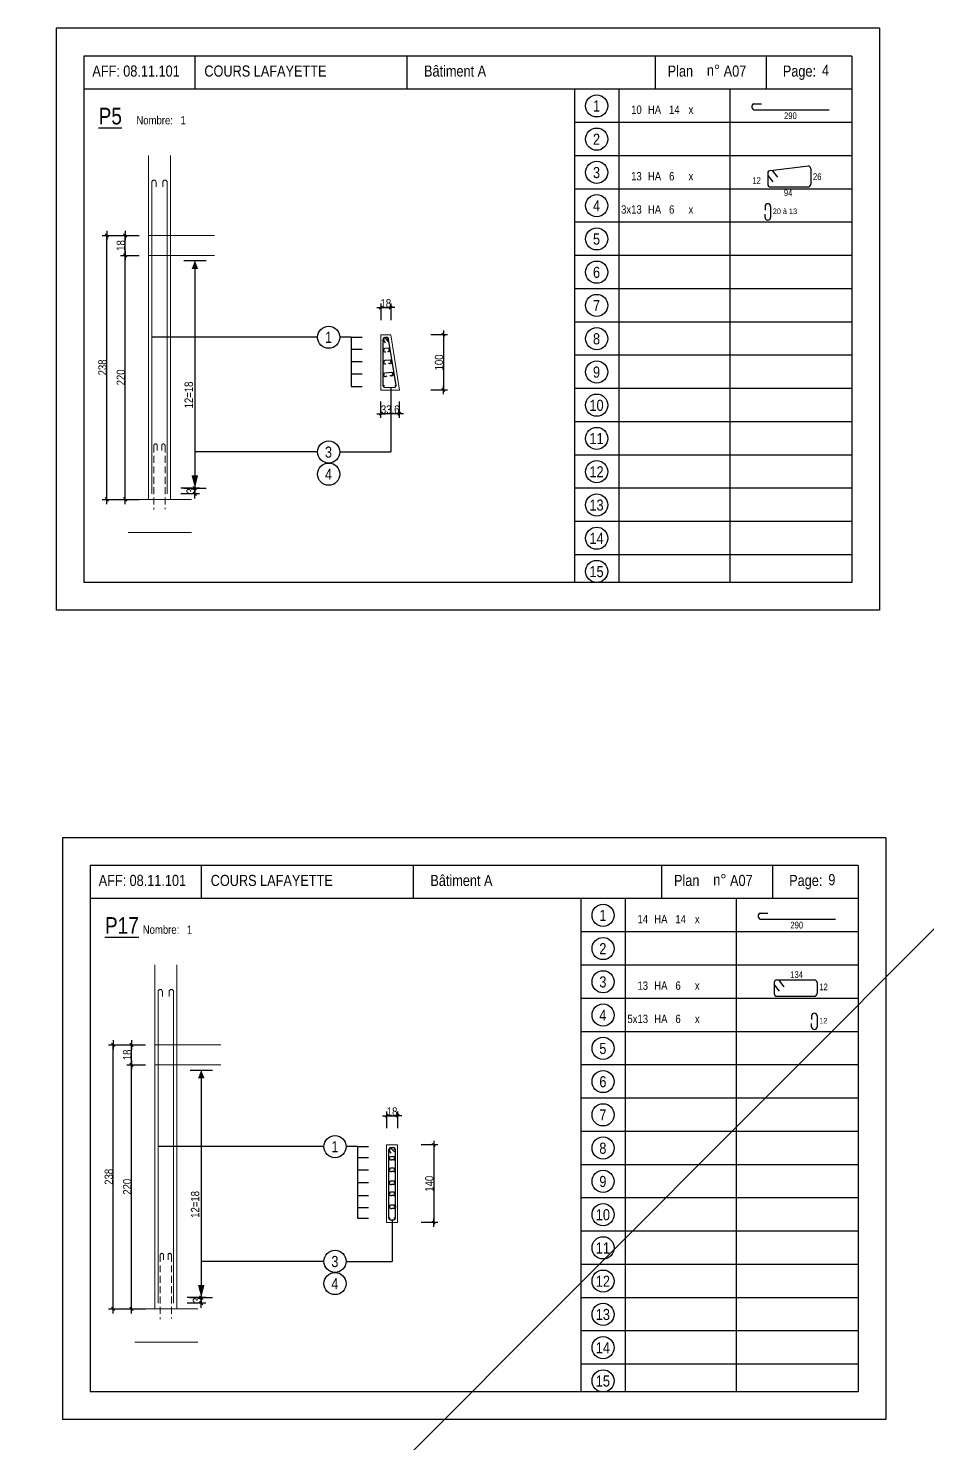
# Model space of a CAD drawing. Header units: metres. Extents: x -9927 to 45032, y -190416 to 12166.
# Drawn here: x 4555 to 6176, y -21269 to -18717 of the extents above; entities that cross this region are included whole.
import ezdxf
from ezdxf.enums import TextEntityAlignment as Align

# ---------------------------------------------------------------- set-up
doc = ezdxf.new("R2010")
doc.units = ezdxf.units.M
doc.header["$PDMODE"] = 65
doc.linetypes.add('CACHE2', pattern=[0.1875, 0.125, -0.0625])
for name, color, linetype in [('01_cote_gen', 4, 'Continuous'), ('01_fenetres', 171, 'Continuous'), ('01_linteaux', 3, 'Continuous'), ('01_sem', 42, 'Continuous'), ('01_texte', 230, 'Continuous'), ('AA_COTES', 2, 'Continuous')]:
    doc.layers.add(name, color=color, linetype=linetype)
doc.styles.add('STYLE2', font='ARIALN.TTF')
doc.dimstyles.new('JB25', dxfattribs={"dimscale": 0.1, "dimtxt": 150, "dimasz": 17, "dimexe": 0.1, "dimexo": 0.1, "dimgap": 0.09, "dimtad": 1, "dimdec": 1, "dimlfac": 0.5, "dimdsep": 46, "dimtxsty": 'STYLE2', "dimblk1": 'BOND_G', "dimblk2": 'BOND_D', "dimsah": 1, "dimcen": 1.5, "dimdle": 0.01, "dimse1": 1, "dimse2": 1, "dimclrd": 4, "dimclre": 2, "dimclrt": 5, "dimadec": 0, "dimazin": 0, "dimtfac": 2.333333, "dimtdec": 1, "dimtix": 1, "dimtmove": 2, "dimatfit": 3, "dimldrblk": 'BOND_G', "dimfxl": 1, "dimtolj": 1, "dimtzin": 0, "dimarcsym": 0})
doc.dimstyles.new('JB50', dxfattribs={"dimscale": 0.1, "dimtxt": 150, "dimasz": 15, "dimexe": 0.1, "dimexo": 0.1, "dimgap": 0.09, "dimtad": 1, "dimdec": 1, "dimdsep": 46, "dimtxsty": 'STYLE2', "dimblk1": 'BOND_G', "dimblk2": 'BOND_D', "dimsah": 1, "dimcen": 1.5, "dimdle": 0.01, "dimse1": 1, "dimse2": 1, "dimclrd": 4, "dimclre": 2, "dimclrt": 6, "dimazin": 2, "dimtfac": 2.333333, "dimtdec": 1, "dimtix": 1, "dimtmove": 2, "dimatfit": 3, "dimldrblk": 'BOND_G', "dimfxl": 1, "dimtolj": 1, "dimtzin": 0, "dimarcsym": 0})

# ---------------------------------------------------------------- blocks, each defined once
blk = doc.blocks.new('BOND_G')
at = {"layer": 'AA_COTES', "color": 0}
for p, q in [((5, 0), (-5, 0)), ((1.8, 1.8), (-1.8, -1.8)), ((0, -5), (0, 15))]:
    blk.add_line(p, q, dxfattribs=at)
blk = doc.blocks.new('BOND_D')
at = {"layer": 'AA_COTES', "color": 0}
for p, q in [((5, 0), (-5, 0)), ((-1.8, -1.8), (1.8, 1.8)), ((0, 5), (0, -15))]:
    blk.add_line(p, q, dxfattribs=at)
blk = doc.blocks.new('*D133')
at = {"layer": '01_cote_gen', "color": 4, "linetype": 'Continuous', "lineweight": -2, "transparency": 16777216}
blk.add_line((4696.9, -19564.8), (4696.9, -19092.2), dxfattribs=at)
at = {"layer": 'DEFPOINTS', "color": 0, "linetype": 'Continuous', "lineweight": 0, "transparency": 16777216}
for p in [(4696.9, -19090.5), (4812, -19090.5), (4772, -19566.5)]:
    blk.add_point(p, dxfattribs=at)
at = {"layer": '01_cote_gen', "color": 4, "linetype": 'Continuous', "lineweight": -2, "transparency": 16777216, "xscale": 1.7, "yscale": 1.7, "zscale": 1.7}
for name, p, rotation in [('BOND_D', (4696.9, -19090.5), 90), ('BOND_G', (4696.9, -19566.5), 270)]:
    blk.add_blockref(name, p, dxfattribs=dict(at, rotation=rotation))
at = {"layer": '01_cote_gen', "color": 5, "linetype": 'Continuous', "lineweight": 0, "transparency": 16777216, "insert": (4689.3, -19328.5), "char_height": 15, "attachment_point": 5, "rotation": 90, "style": 'STYLE2'}
blk.add_mtext('\\A1;238', dxfattribs=at)
blk = doc.blocks.new('*D134')
at = {"layer": '01_cote_gen', "color": 4, "linetype": 'Continuous', "lineweight": -2, "transparency": 16777216}
blk.add_line((4730.1, -19124.8), (4730.1, -19092.2), dxfattribs=at)
at = {"layer": 'DEFPOINTS', "color": 0, "linetype": 'Continuous', "lineweight": 0, "transparency": 16777216}
for p in [(4730.1, -19090.5), (4858.8, -19090.5), (4867.8, -19126.5)]:
    blk.add_point(p, dxfattribs=at)
at = {"layer": '01_cote_gen', "color": 4, "linetype": 'Continuous', "lineweight": -2, "transparency": 16777216, "xscale": 1.7, "yscale": 1.7, "zscale": 1.7}
for name, p, rotation in [('BOND_D', (4730.1, -19090.5), 90), ('BOND_G', (4730.1, -19126.5), 270)]:
    blk.add_blockref(name, p, dxfattribs=dict(at, rotation=rotation))
at = {"layer": '01_cote_gen', "color": 5, "linetype": 'Continuous', "lineweight": 0, "transparency": 16777216, "insert": (4722.4, -19108.5), "char_height": 15, "attachment_point": 5, "rotation": 90, "style": 'STYLE2'}
blk.add_mtext('\\A1;18', dxfattribs=at)
blk = doc.blocks.new('*D135')
at = {"layer": '01_cote_gen', "color": 4, "linetype": 'Continuous', "lineweight": -2, "transparency": 16777216}
blk.add_line((4730.1, -19564.8), (4730.1, -19128.2), dxfattribs=at)
at = {"layer": 'DEFPOINTS', "color": 0, "linetype": 'Continuous', "lineweight": 0, "transparency": 16777216}
for p in [(4730.1, -19126.5), (4738.6, -19126.5), (4748.2, -19566.5)]:
    blk.add_point(p, dxfattribs=at)
at = {"layer": '01_cote_gen', "color": 4, "linetype": 'Continuous', "lineweight": -2, "transparency": 16777216, "xscale": 1.7, "yscale": 1.7, "zscale": 1.7}
for name, p, rotation in [('BOND_D', (4730.1, -19126.5), 90), ('BOND_G', (4730.1, -19566.5), 270)]:
    blk.add_blockref(name, p, dxfattribs=dict(at, rotation=rotation))
at = {"layer": '01_cote_gen', "color": 5, "linetype": 'Continuous', "lineweight": 0, "transparency": 16777216, "insert": (4722.4, -19346.5), "char_height": 15, "attachment_point": 5, "rotation": 90, "style": 'STYLE2'}
blk.add_mtext('\\A1;220', dxfattribs=at)
blk = doc.blocks.new('*D136')
at = {"layer": '01_cote_gen', "color": 4, "linetype": 'Continuous', "lineweight": -2, "transparency": 16777216}
blk.add_line((4855.9, -19548.2), (4855.9, -19554.8), dxfattribs=at)
at = {"layer": 'DEFPOINTS', "color": 0, "linetype": 'Continuous', "lineweight": 0, "transparency": 16777216}
for p in [(4849.1, -19546.5), (4806, -19556.5), (4855.9, -19556.5)]:
    blk.add_point(p, dxfattribs=at)
at = {"layer": '01_cote_gen', "color": 4, "linetype": 'Continuous', "lineweight": -2, "transparency": 16777216, "xscale": 1.7, "yscale": 1.7, "zscale": 1.7}
for name, p, rotation in [('BOND_G', (4855.9, -19546.5), 90), ('BOND_D', (4855.9, -19556.5), 270)]:
    blk.add_blockref(name, p, dxfattribs=dict(at, rotation=rotation))
at = {"layer": '01_cote_gen', "color": 5, "linetype": 'Continuous', "lineweight": 0, "transparency": 16777216, "insert": (4848.3, -19551.5), "char_height": 15, "attachment_point": 5, "rotation": 90, "style": 'STYLE2'}
blk.add_mtext('\\A1;3', dxfattribs=at)
blk = doc.blocks.new('*D137')
at = {"layer": '01_cote_gen', "color": 4, "linetype": 'Continuous', "lineweight": -2, "transparency": 16777216}
blk.add_line((5304.1, -19271), (5304.1, -19368), dxfattribs=at)
at = {"layer": 'DEFPOINTS', "color": 0, "linetype": 'Continuous', "lineweight": 0, "transparency": 16777216}
for p in [(5209.3, -19269.5), (5209.3, -19369.5), (5304.1, -19369.5)]:
    blk.add_point(p, dxfattribs=at)
at = {"layer": '01_cote_gen', "color": 4, "linetype": 'Continuous', "lineweight": -2, "transparency": 16777216, "xscale": 1.5, "yscale": 1.5, "zscale": 1.5}
for name, p, rotation in [('BOND_G', (5304.1, -19269.5), 90), ('BOND_D', (5304.1, -19369.5), 270)]:
    blk.add_blockref(name, p, dxfattribs=dict(at, rotation=rotation))
at = {"layer": '01_cote_gen', "color": 6, "linetype": 'Continuous', "lineweight": 0, "transparency": 16777216, "insert": (5296.4, -19319.5), "char_height": 15, "attachment_point": 5, "rotation": 90, "style": 'STYLE2'}
blk.add_mtext('\\A1;100', dxfattribs=at)
blk = doc.blocks.new('*D138')
at = {"layer": '01_cote_gen', "color": 4, "linetype": 'Continuous', "lineweight": -2, "transparency": 16777216}
blk.add_line((5192.8, -19220.6), (5207.8, -19220.6), dxfattribs=at)
at = {"layer": 'DEFPOINTS', "color": 0, "linetype": 'Continuous', "lineweight": 0, "transparency": 16777216}
for p in [(5209.3, -19220.6), (5191.3, -19269.5), (5209.3, -19269.5)]:
    blk.add_point(p, dxfattribs=at)
at = {"layer": '01_cote_gen', "color": 4, "linetype": 'Continuous', "lineweight": -2, "transparency": 16777216, "xscale": 1.5, "yscale": 1.5, "zscale": 1.5, "rotation": 180}
blk.add_blockref('BOND_G', (5191.3, -19220.6), dxfattribs=at)
at = {"layer": '01_cote_gen', "color": 4, "linetype": 'Continuous', "lineweight": -2, "transparency": 16777216, "xscale": 1.5, "yscale": 1.5, "zscale": 1.5}
blk.add_blockref('BOND_D', (5209.3, -19220.6), dxfattribs=at)
at = {"layer": '01_cote_gen', "color": 6, "linetype": 'Continuous', "lineweight": 0, "transparency": 16777216, "insert": (5200.3, -19212.9), "char_height": 15, "attachment_point": 5, "style": 'STYLE2'}
blk.add_mtext('\\A1;18', dxfattribs=at)
blk = doc.blocks.new('*D139')
at = {"layer": '01_cote_gen', "color": 4, "linetype": 'Continuous', "lineweight": -2, "transparency": 16777216}
blk.add_line((5223.4, -19412.2), (5192.8, -19412.2), dxfattribs=at)
at = {"layer": 'DEFPOINTS', "color": 0, "linetype": 'Continuous', "lineweight": 0, "transparency": 16777216}
for p in [(5191.3, -19369.5), (5224.9, -19369.5), (5191.3, -19412.2)]:
    blk.add_point(p, dxfattribs=at)
at = {"layer": '01_cote_gen', "color": 4, "linetype": 'Continuous', "lineweight": -2, "transparency": 16777216, "xscale": 1.5, "yscale": 1.5, "zscale": 1.5, "rotation": 180}
blk.add_blockref('BOND_D', (5191.3, -19412.2), dxfattribs=at)
at = {"layer": '01_cote_gen', "color": 4, "linetype": 'Continuous', "lineweight": -2, "transparency": 16777216, "xscale": 1.5, "yscale": 1.5, "zscale": 1.5}
blk.add_blockref('BOND_G', (5224.9, -19412.2), dxfattribs=at)
at = {"layer": '01_cote_gen', "color": 6, "linetype": 'Continuous', "lineweight": 0, "transparency": 16777216, "insert": (5208.1, -19404.5), "char_height": 15, "attachment_point": 5, "style": 'STYLE2'}
blk.add_mtext('\\A1;33.6', dxfattribs=at)
blk = doc.blocks.new('*D164')
at = {"layer": '01_cote_gen', "color": 4, "linetype": 'Continuous', "lineweight": -2, "transparency": 16777216}
blk.add_line((4708.4, -21025.1), (4708.4, -20552.5), dxfattribs=at)
at = {"layer": 'DEFPOINTS', "color": 0, "linetype": 'Continuous', "lineweight": 0, "transparency": 16777216}
for p in [(4708.4, -20550.8), (4823.5, -20550.8), (4783.5, -21026.8)]:
    blk.add_point(p, dxfattribs=at)
at = {"layer": '01_cote_gen', "color": 4, "linetype": 'Continuous', "lineweight": -2, "transparency": 16777216, "xscale": 1.7, "yscale": 1.7, "zscale": 1.7}
for name, p, rotation in [('BOND_D', (4708.4, -20550.8), 90), ('BOND_G', (4708.4, -21026.8), 270)]:
    blk.add_blockref(name, p, dxfattribs=dict(at, rotation=rotation))
at = {"layer": '01_cote_gen', "color": 5, "linetype": 'Continuous', "lineweight": 0, "transparency": 16777216, "insert": (4700.7, -20788.8), "char_height": 15, "attachment_point": 5, "rotation": 90, "style": 'STYLE2'}
blk.add_mtext('\\A1;238', dxfattribs=at)
blk = doc.blocks.new('*D165')
at = {"layer": '01_cote_gen', "color": 4, "linetype": 'Continuous', "lineweight": -2, "transparency": 16777216}
blk.add_line((4741.5, -20585.1), (4741.5, -20552.5), dxfattribs=at)
at = {"layer": 'DEFPOINTS', "color": 0, "linetype": 'Continuous', "lineweight": 0, "transparency": 16777216}
for p in [(4741.5, -20550.8), (4870.2, -20550.8), (4879.3, -20586.8)]:
    blk.add_point(p, dxfattribs=at)
at = {"layer": '01_cote_gen', "color": 4, "linetype": 'Continuous', "lineweight": -2, "transparency": 16777216, "xscale": 1.7, "yscale": 1.7, "zscale": 1.7}
for name, p, rotation in [('BOND_D', (4741.5, -20550.8), 90), ('BOND_G', (4741.5, -20586.8), 270)]:
    blk.add_blockref(name, p, dxfattribs=dict(at, rotation=rotation))
at = {"layer": '01_cote_gen', "color": 5, "linetype": 'Continuous', "lineweight": 0, "transparency": 16777216, "insert": (4733.9, -20568.8), "char_height": 15, "attachment_point": 5, "rotation": 90, "style": 'STYLE2'}
blk.add_mtext('\\A1;18', dxfattribs=at)
blk = doc.blocks.new('*D166')
at = {"layer": '01_cote_gen', "color": 4, "linetype": 'Continuous', "lineweight": -2, "transparency": 16777216}
blk.add_line((4741.5, -21025.1), (4741.5, -20588.5), dxfattribs=at)
at = {"layer": 'DEFPOINTS', "color": 0, "linetype": 'Continuous', "lineweight": 0, "transparency": 16777216}
for p in [(4741.5, -20586.8), (4750, -20586.8), (4759.7, -21026.8)]:
    blk.add_point(p, dxfattribs=at)
at = {"layer": '01_cote_gen', "color": 4, "linetype": 'Continuous', "lineweight": -2, "transparency": 16777216, "xscale": 1.7, "yscale": 1.7, "zscale": 1.7}
for name, p, rotation in [('BOND_D', (4741.5, -20586.8), 90), ('BOND_G', (4741.5, -21026.8), 270)]:
    blk.add_blockref(name, p, dxfattribs=dict(at, rotation=rotation))
at = {"layer": '01_cote_gen', "color": 5, "linetype": 'Continuous', "lineweight": 0, "transparency": 16777216, "insert": (4733.9, -20806.8), "char_height": 15, "attachment_point": 5, "rotation": 90, "style": 'STYLE2'}
blk.add_mtext('\\A1;220', dxfattribs=at)
blk = doc.blocks.new('*D167')
at = {"layer": '01_cote_gen', "color": 4, "linetype": 'Continuous', "lineweight": -2, "transparency": 16777216}
blk.add_line((4867.4, -21008.5), (4867.4, -21015.1), dxfattribs=at)
at = {"layer": 'DEFPOINTS', "color": 0, "linetype": 'Continuous', "lineweight": 0, "transparency": 16777216}
for p in [(4817.5, -21016.8), (4860.6, -21006.8), (4867.4, -21016.8)]:
    blk.add_point(p, dxfattribs=at)
at = {"layer": '01_cote_gen', "color": 4, "linetype": 'Continuous', "lineweight": -2, "transparency": 16777216, "xscale": 1.7, "yscale": 1.7, "zscale": 1.7}
for name, p, rotation in [('BOND_G', (4867.4, -21006.8), 90), ('BOND_D', (4867.4, -21016.8), 270)]:
    blk.add_blockref(name, p, dxfattribs=dict(at, rotation=rotation))
at = {"layer": '01_cote_gen', "color": 5, "linetype": 'Continuous', "lineweight": 0, "transparency": 16777216, "insert": (4859.7, -21011.8), "char_height": 15, "attachment_point": 5, "rotation": 90, "style": 'STYLE2'}
blk.add_mtext('\\A1;3', dxfattribs=at)
blk = doc.blocks.new('*D168')
at = {"layer": '01_cote_gen', "color": 4, "linetype": 'Continuous', "lineweight": -2, "transparency": 16777216}
blk.add_line((5286.6, -20732.8), (5286.6, -20869.8), dxfattribs=at)
at = {"layer": 'DEFPOINTS', "color": 0, "linetype": 'Continuous', "lineweight": 0, "transparency": 16777216}
for p in [(5221.6, -20731.3), (5221.6, -20871.3), (5286.6, -20871.3)]:
    blk.add_point(p, dxfattribs=at)
at = {"layer": '01_cote_gen', "color": 4, "linetype": 'Continuous', "lineweight": -2, "transparency": 16777216, "xscale": 1.5, "yscale": 1.5, "zscale": 1.5}
for name, p, rotation in [('BOND_G', (5286.6, -20731.3), 90), ('BOND_D', (5286.6, -20871.3), 270)]:
    blk.add_blockref(name, p, dxfattribs=dict(at, rotation=rotation))
at = {"layer": '01_cote_gen', "color": 6, "linetype": 'Continuous', "lineweight": 0, "transparency": 16777216, "insert": (5278.9, -20801.3), "char_height": 15, "attachment_point": 5, "rotation": 90, "style": 'STYLE2'}
blk.add_mtext('\\A1;140', dxfattribs=at)
blk = doc.blocks.new('*D169')
at = {"layer": '01_cote_gen', "color": 4, "linetype": 'Continuous', "lineweight": -2, "transparency": 16777216}
blk.add_line((5203.1, -20678.6), (5220.1, -20678.6), dxfattribs=at)
at = {"layer": 'DEFPOINTS', "color": 0, "linetype": 'Continuous', "lineweight": 0, "transparency": 16777216}
for p in [(5221.6, -20678.6), (5201.6, -20731.3), (5221.6, -20731.3)]:
    blk.add_point(p, dxfattribs=at)
at = {"layer": '01_cote_gen', "color": 4, "linetype": 'Continuous', "lineweight": -2, "transparency": 16777216, "xscale": 1.5, "yscale": 1.5, "zscale": 1.5, "rotation": 180}
blk.add_blockref('BOND_G', (5201.6, -20678.6), dxfattribs=at)
at = {"layer": '01_cote_gen', "color": 4, "linetype": 'Continuous', "lineweight": -2, "transparency": 16777216, "xscale": 1.5, "yscale": 1.5, "zscale": 1.5}
blk.add_blockref('BOND_D', (5221.6, -20678.6), dxfattribs=at)
at = {"layer": '01_cote_gen', "color": 6, "linetype": 'Continuous', "lineweight": 0, "transparency": 16777216, "insert": (5211.6, -20671), "char_height": 15, "attachment_point": 5, "style": 'STYLE2'}
blk.add_mtext('\\A1;18', dxfattribs=at)

msp = doc.modelspace()

# ---------------------------------------------------------------- linework, layer by layer
at = {"layer": '01_cote_gen', "linetype": 'Continuous', "lineweight": 0}
msp.add_line((-486.94, -27032.05), (7700.34, -18826.64), dxfattribs=at)
at = {"layer": '01_cote_gen', "color": 2, "linetype": 'CACHE2', "lineweight": 0, "ltscale": 100}
for p, q in [((4782.04, -19469.52), (4782.04, -19585.09)), ((4788.04, -19469.52), (4788.04, -19478.5)), ((4796.04, -19469.52), (4796.04, -19478.5)), ((4802.04, -19469.52), (4802.04, -19584.24)), ((4793.49, -20929.84), (4793.49, -21045.41)), ((4799.49, -20929.84), (4799.49, -20938.82)), ((4807.49, -20929.84), (4807.49, -20938.82)), ((4813.49, -20929.84), (4813.49, -21044.56))]:
    msp.add_line(p, q, dxfattribs=at)
for centre in [(4785.04, -19469.52), (4799.04, -19469.52), (4796.49, -20929.84), (4810.49, -20929.84)]:
    msp.add_arc(centre, 3, 0, 180, dxfattribs=at)
at = {"layer": '01_fenetres', "ltscale": 30}
for p, q in [((6040.7, -18766.64), (4655.7, -18766.64)), ((4655.7, -18766.64), (4655.7, -19716.64)), ((4655.7, -18766.64), (4655.7, -19716.64)), ((4655.7, -18766.64), (4655.7, -19716.64)), ((4855.7, -18766.64), (4855.7, -18826.64)), ((5238.2, -18766.64), (5238.2, -18826.64)), ((5686.56, -18826.64), (5686.56, -18766.64)), ((5886.56, -18826.64), (5886.56, -18766.64)), ((6040.7, -18766.64), (6040.7, -19716.64)), ((6040.7, -18826.64), (4655.7, -18826.64)), ((6040.7, -19716.64), (4655.7, -19716.64)), ((6052.15, -20226.96), (4667.15, -20226.96)), ((4667.15, -20226.96), (4667.15, -21176.96)), ((4667.15, -20226.96), (4667.15, -21176.96)), ((4667.15, -20226.96), (4667.15, -21176.96)), ((4867.15, -20226.96), (4867.15, -20286.96)), ((5249.65, -20226.96), (5249.65, -20286.96)), ((5698.01, -20286.96), (5698.01, -20226.96)), ((5898.01, -20286.96), (5898.01, -20226.96)), ((6052.15, -20226.96), (6052.15, -21176.96)), ((6052.15, -20286.96), (4667.15, -20286.96)), ((6052.15, -21176.96), (4667.15, -21176.96))]:
    msp.add_line(p, q, dxfattribs=at)
at = {"layer": '01_linteaux', "linetype": 'Continuous'}
for p, q in [((5864.24, -18852.89), (5877.98, -18852.89)), ((5865.47, -18863.88), (5999.78, -18863.88)), ((5889.15, -18978.17), (5889.15, -18997.78)), ((5889.15, -18982.31), (5898.33, -18993.64)), ((5894.15, -18973.17), (5961.73, -18964.95)), ((5896.84, -18973.17), (5906.81, -18985.48)), ((5966.73, -18969.95), (5966.73, -18997.78)), ((5894.15, -19002.78), (5961.73, -19002.78)), ((5884.27, -19038.17), (5884.27, -19044.54)), ((5884.27, -19057.78), (5884.27, -19051.93)), ((5894.27, -19038.17), (5894.27, -19057.78)), ((5875.69, -20313.21), (5889.43, -20313.21)), ((5876.92, -20324.2), (6011.23, -20324.2)), ((5900.59, -20438.49), (5900.59, -20458.1)), ((5905.59, -20433.49), (5973.18, -20433.49)), ((5908.29, -20433.49), (5918.26, -20445.8)), ((5978.18, -20438.49), (5978.18, -20458.1)), ((5900.59, -20442.63), (5909.78, -20453.96)), ((5905.59, -20463.1), (5973.18, -20463.1)), ((5968.18, -20498.49), (5968.18, -20504.86)), ((5968.18, -20518.1), (5968.18, -20512.25)), ((5978.18, -20498.49), (5978.18, -20518.1))]:
    msp.add_line(p, q, dxfattribs=at)
for centre, start, end in [((5865.34, -18857.77), 102.77382, 192.77382), ((5865.47, -18858.88), 180, 270), ((5894.15, -18978.17), 90, 180), ((5961.73, -18969.95), 0, 90), ((5894.15, -18997.78), 180, 270), ((5961.73, -18997.78), 270, 0), ((5889.27, -19038.17), 90, 180), ((5889.27, -19038.17), 0, 90), ((5889.27, -19057.78), 180, 270), ((5889.27, -19057.78), 270, 0), ((5876.79, -20318.09), 102.77382, 192.77382), ((5876.92, -20319.2), 180, 270), ((5905.59, -20438.49), 90, 180), ((5973.18, -20438.49), 0, 90), ((5905.59, -20458.1), 180, 270), ((5973.18, -20458.1), 270, 0), ((5973.18, -20498.49), 90, 180), ((5973.18, -20498.49), 0, 90), ((5973.18, -20518.1), 180, 270), ((5973.18, -20518.1), 270, 0)]:
    msp.add_arc(centre, 5, start, end, dxfattribs=at)
at = {"layer": '01_sem', "color": 2, "lineweight": 0, "ltscale": 7}
for p, q in [((4772.04, -18945.88), (4772.04, -19566.52)), ((4812.04, -18945.88), (4812.04, -19566.52)), ((4778.04, -18994.52), (4778.04, -19556.52)), ((4786.04, -18994.52), (4786.04, -19002.93)), ((4798.04, -18994.52), (4798.04, -19002.93)), ((4806.04, -18994.52), (4806.04, -19556.52)), ((4891.22, -19090.52), (4772.04, -19090.52)), ((4891.22, -19126.52), (4772.04, -19126.52)), ((5191.26, -19369.47), (5191.26, -19269.47)), ((5209.26, -19269.47), (5191.26, -19269.47)), ((5191.26, -19369.47), (5191.26, -19269.47)), ((5209.26, -19269.47), (5191.26, -19269.47)), ((5224.86, -19369.47), (5209.26, -19269.47)), ((5191.26, -19369.47), (5224.86, -19369.47)), ((5191.26, -19369.47), (5224.86, -19369.47)), ((4849.59, -19566.52), (4735.86, -19566.52)), ((4849.59, -19626.52), (4735.86, -19626.52)), ((4783.49, -20406.2), (4783.49, -21026.84)), ((4823.49, -20406.2), (4823.49, -21026.84)), ((4789.49, -20454.84), (4789.49, -21016.84)), ((4797.49, -20454.84), (4797.49, -20463.25)), ((4809.49, -20454.84), (4809.49, -20463.25)), ((4817.49, -20454.84), (4817.49, -21016.84)), ((4902.67, -20550.84), (4783.49, -20550.84)), ((4902.67, -20586.84), (4783.49, -20586.84)), ((5201.55, -20871.32), (5201.55, -20731.32)), ((5221.55, -20731.32), (5201.55, -20731.32)), ((5201.55, -20871.32), (5201.55, -20731.32)), ((5221.55, -20731.32), (5201.55, -20731.32)), ((5221.55, -20871.32), (5221.55, -20731.32)), ((5201.55, -20871.32), (5221.55, -20871.32)), ((5201.55, -20871.32), (5221.55, -20871.32)), ((4861.04, -21026.84), (4747.31, -21026.84)), ((4861.04, -21086.84), (4747.31, -21086.84))]:
    msp.add_line(p, q, dxfattribs=at)
for centre in [(4782.04, -18994.52), (4802.04, -18994.52), (4793.49, -20454.84), (4813.49, -20454.84)]:
    msp.add_arc(centre, 4, 0, 180, dxfattribs=at)
at = {"layer": '01_texte', "ltscale": 30}
for p, q in [((4605.7, -18716.64), (4605.7, -19766.64)), ((6090.7, -18716.64), (4605.7, -18716.64)), ((6090.7, -18716.64), (6090.7, -19766.64)), ((5540.7, -18826.64), (5540.7, -19716.64)), ((5620.7, -18826.64), (5620.7, -19716.64)), ((5820.7, -18826.64), (5820.7, -19716.64)), ((6040.7, -18886.64), (5540.7, -18886.64)), ((6040.7, -18946.64), (5540.7, -18946.64)), ((6040.7, -19006.64), (5540.7, -19006.64)), ((6040.7, -19066.64), (5540.7, -19066.64)), ((4835.77, -19135.81), (4876.09, -19135.81)), ((4855.93, -19135.81), (4855.93, -19553.4)), ((6040.7, -19126.64), (5540.7, -19126.64)), ((6040.7, -19186.64), (5540.7, -19186.64)), ((6040.7, -19246.64), (5540.7, -19246.64)), ((5195.26, -19361.47), (5195.26, -19277.47)), ((5195.26, -19278.75), (5199.26, -19284.11)), ((5202.26, -19274.47), (5198.26, -19274.47)), ((5198.26, -19274.47), (5203.86, -19281.88)), ((5219.14, -19361.33), (5205.26, -19277.47)), ((5204.88, -19294.02), (5198.26, -19294.38)), ((5198.26, -19300.38), (5200.35, -19300.38)), ((5207.76, -19315.46), (5198.26, -19316.2)), ((5204.88, -19300.02), (5203.36, -19300.1)), ((6040.7, -19306.64), (5540.7, -19306.64)), ((5198.26, -19322.2), (5200.35, -19322.2)), ((5210.74, -19337.64), (5198.26, -19338.78)), ((5200.31, -19322.04), (5200.16, -19322.2)), ((5207.76, -19321.46), (5205.31, -19321.65)), ((5198.26, -19344.78), (5200.35, -19344.78)), ((5198.26, -19364.47), (5216.14, -19364.33)), ((5202.34, -19344.4), (5200.16, -19344.78)), ((5210.74, -19343.64), (5207.33, -19343.95)), ((6040.7, -19366.64), (5540.7, -19366.64)), ((6040.7, -19426.64), (5540.7, -19426.64)), ((6040.7, -19486.64), (5540.7, -19486.64)), ((4835.77, -19546.52), (4876.09, -19546.52)), ((6040.7, -19546.64), (5540.7, -19546.64)), ((6040.7, -19606.64), (5540.7, -19606.64)), ((6040.7, -19666.64), (5540.7, -19666.64)), ((6090.7, -19766.64), (4605.7, -19766.64)), ((4617.15, -20176.96), (4617.15, -21226.96)), ((6102.15, -20176.96), (4617.15, -20176.96)), ((6102.15, -20176.96), (6102.15, -21226.96)), ((5552.15, -20286.96), (5552.15, -21176.96)), ((5632.15, -20286.96), (5632.15, -21176.96)), ((5832.15, -20286.96), (5832.15, -21176.96)), ((6052.15, -20346.96), (5552.15, -20346.96)), ((6052.15, -20406.96), (5552.15, -20406.96)), ((6052.15, -20466.96), (5552.15, -20466.96)), ((6052.15, -20526.96), (5552.15, -20526.96)), ((6052.15, -20586.96), (5552.15, -20586.96)), ((4847.22, -20596.13), (4887.54, -20596.13)), ((4867.38, -20596.13), (4867.38, -21013.72)), ((6052.15, -20646.96), (5552.15, -20646.96)), ((6052.15, -20706.96), (5552.15, -20706.96)), ((5205.55, -20863.32), (5205.55, -20739.32)), ((5205.55, -20740.6), (5209.55, -20745.96)), ((5214.55, -20736.32), (5208.55, -20736.32)), ((5208.55, -20736.32), (5216.15, -20743.73)), ((5217.55, -20863.32), (5217.55, -20739.32)), ((5214.55, -20752.47), (5208.55, -20752.47)), ((5208.55, -20758.47), (5210.65, -20758.47)), ((5214.55, -20758.47), (5210.46, -20758.47)), ((6052.15, -20766.96), (5552.15, -20766.96)), ((5214.55, -20773.32), (5208.55, -20773.32)), ((5208.55, -20779.32), (5210.65, -20779.32)), ((5214.55, -20796.5), (5208.55, -20796.5)), ((5214.55, -20779.32), (5210.46, -20779.32)), ((5208.55, -20802.5), (5210.65, -20802.5)), ((5214.55, -20816.63), (5208.55, -20816.63)), ((5208.55, -20822.63), (5210.65, -20822.63)), ((5214.55, -20802.5), (5210.46, -20802.5)), ((5214.55, -20822.63), (5210.46, -20822.63)), ((5215.3, -20839.85), (5209.3, -20839.85)), ((5209.3, -20845.85), (5211.4, -20845.85)), ((5215.3, -20845.85), (5211.21, -20845.85)), ((6052.15, -20826.96), (5552.15, -20826.96)), ((5208.55, -20866.32), (5214.55, -20866.32)), ((6052.15, -20886.96), (5552.15, -20886.96)), ((6052.15, -20946.96), (5552.15, -20946.96)), ((4847.22, -21006.84), (4887.54, -21006.84)), ((6052.15, -21006.96), (5552.15, -21006.96)), ((6052.15, -21066.96), (5552.15, -21066.96)), ((6052.15, -21126.96), (5552.15, -21126.96)), ((6102.15, -21226.96), (4617.15, -21226.96))]:
    msp.add_line(p, q, dxfattribs=at)
at = {"layer": '01_texte'}
for p, q in [((5077.32, -19274.03), (4778.04, -19274.03)), ((5137.79, -19274.03), (5117.32, -19274.03)), ((5137.79, -19274.03), (5137.79, -19362.73)), ((5137.79, -19274.03), (5157.8, -19274.03)), ((5137.79, -19295.72), (5157.8, -19295.72)), ((5137.79, -19317.54), (5157.8, -19317.54)), ((5137.79, -19339.87), (5157.8, -19339.87)), ((5137.79, -19362.73), (5157.8, -19362.73)), ((5209.13, -19364.39), (5209.13, -19481.05)), ((5077.32, -19481.05), (4855.93, -19481.05)), ((5117.32, -19481.05), (5209.13, -19481.05)), ((5088.77, -20734.35), (4789.49, -20734.35)), ((5149.24, -20734.35), (5128.77, -20734.35)), ((5149.24, -20734.35), (5149.24, -20863.37)), ((5149.24, -20734.35), (5169.25, -20734.35)), ((5149.24, -20754.06), (5169.25, -20754.06)), ((5149.24, -20776.06), (5169.25, -20776.06)), ((5149.24, -20798.99), (5169.25, -20798.99)), ((5149.24, -20822.64), (5169.25, -20822.64)), ((5149.24, -20843.87), (5169.25, -20843.87)), ((5149.24, -20863.37), (5169.25, -20863.37)), ((5211.67, -20866.32), (5211.67, -20941.37)), ((5088.77, -20941.37), (4867.38, -20941.37)), ((5128.77, -20941.37), (5211.67, -20941.37))]:
    msp.add_line(p, q, dxfattribs=at)
at = {"layer": '01_texte', "ltscale": 30, "const_width": 1.5, "flags": 128}
for points in [[(5197.73, -19277.32, -1), (5196.23, -19277.32, -1)], [(5202.79, -19277.32, 1), (5204.29, -19277.32, 1)], [(5197.73, -19296.97, 1), (5196.23, -19296.97, 1)], [(5197.73, -19318.8, 1), (5196.23, -19318.8, 1)], [(5205.42, -19296.62, -1), (5206.92, -19296.62, -1)], [(5208.29, -19318.06, -1), (5209.79, -19318.06, -1)], [(5197.73, -19341.37, 1), (5196.23, -19341.37, 1)], [(5211.27, -19340.23, -1), (5212.77, -19340.23, -1)], [(5197.73, -19361.62, 1), (5196.23, -19361.62, 1)], [(5216.67, -19361.48, -1), (5218.17, -19361.48, -1)], [(5208.02, -20739.17, -1), (5206.52, -20739.17, -1)], [(5215.09, -20739.17, 1), (5216.59, -20739.17, 1)], [(5208.02, -20755.82, 1), (5206.52, -20755.82, 1)], [(5215.09, -20755.82, -1), (5216.59, -20755.82, -1)], [(5208.02, -20775.92, 1), (5206.52, -20775.92, 1)], [(5208.02, -20799.1, 1), (5206.52, -20799.1, 1)], [(5215.09, -20775.92, -1), (5216.59, -20775.92, -1)], [(5215.09, -20799.1, -1), (5216.59, -20799.1, -1)], [(5208.02, -20819.23, 1), (5206.52, -20819.23, 1)], [(5215.09, -20819.23, -1), (5216.59, -20819.23, -1)], [(5208.02, -20842.45, 1), (5206.52, -20842.45, 1)], [(5215.09, -20842.45, -1), (5216.59, -20842.45, -1)], [(5208.02, -20863.47, 1), (5206.52, -20863.47, 1)], [(5215.09, -20863.47, -1), (5216.59, -20863.47, -1)]]:
    msp.add_lwpolyline(points, format="xyb", close=True, dxfattribs=at)
at = {"layer": '01_texte'}
for centre in [(5580.7, -18856.64), (5580.7, -18916.64), (5580.7, -18976.64), (5580.7, -19036.64), (5580.7, -19096.64), (5580.7, -19156.64), (5580.7, -19216.64), (5097.32, -19274.03), (5580.7, -19276.64), (5580.7, -19336.64), (5580.7, -19396.64), (5580.7, -19456.64), (5097.32, -19481.05), (5097.32, -19521.05), (5580.7, -19516.64), (5580.7, -19576.64), (5580.7, -19636.64), (5580.7, -19696.64), (5592.15, -20316.96), (5592.15, -20376.96), (5592.15, -20436.96), (5592.15, -20496.96), (5592.15, -20556.96), (5592.15, -20616.96), (5592.15, -20676.96), (5108.77, -20734.35), (5592.15, -20736.96), (5592.15, -20796.96), (5592.15, -20856.96), (5592.15, -20916.96), (5108.77, -20941.37), (5108.77, -20981.37), (5592.15, -20976.96), (5592.15, -21036.96), (5592.15, -21096.96), (5592.15, -21156.96)]:
    msp.add_circle(centre, 20, dxfattribs=at)
at = {"layer": '01_texte', "ltscale": 30}
for centre, start, end in [((5198.26, -19277.47), 90.00091, 180), ((5202.26, -19277.47), 0, 90.00091), ((5198.26, -19297.38), 90.00091, 180), ((5198.26, -19297.38), 180, 269.99909), ((5198.26, -19319.2), 90.00091, 180), ((5204.88, -19297.02), 0, 90.00091), ((5204.88, -19297.02), 269.99909, 360), ((5207.76, -19318.46), 0, 90.00091), ((5198.26, -19319.2), 180, 269.99909), ((5198.26, -19341.78), 90.00091, 180), ((5198.26, -19341.78), 180, 269.99909), ((5207.76, -19318.46), 269.99909, 360), ((5210.74, -19340.64), 0, 90.00091), ((5210.74, -19340.64), 269.99909, 360), ((5198.26, -19361.47), 180, 270), ((5216.14, -19361.33), 270, 0), ((5208.55, -20739.32), 90.00091, 180), ((5214.55, -20739.32), 0, 90.00091), ((5208.55, -20755.47), 90.00091, 180), ((5208.55, -20755.47), 180, 269.99909), ((5214.55, -20755.47), 0, 90.00091), ((5214.55, -20755.47), 269.99909, 360), ((5208.55, -20776.32), 90.00091, 180), ((5208.55, -20776.32), 180, 269.99909), ((5208.55, -20799.5), 90.00091, 180), ((5214.55, -20776.32), 0, 90.00091), ((5214.55, -20776.32), 269.99909, 360), ((5214.55, -20799.5), 0, 90.00091), ((5208.55, -20799.5), 180, 269.99909), ((5208.55, -20819.63), 90.00091, 180), ((5208.55, -20819.63), 180, 269.99909), ((5214.55, -20799.5), 269.99909, 360), ((5214.55, -20819.63), 0, 90.00091), ((5214.55, -20819.63), 269.99909, 360), ((5209.3, -20842.85), 90.00091, 180), ((5209.3, -20842.85), 180, 269.99909), ((5215.3, -20842.85), 0, 90.00091), ((5215.3, -20842.85), 269.99909, 360), ((5208.55, -20863.32), 180, 270), ((5214.55, -20863.32), 270, 0)]:
    msp.add_arc(centre, 3, start, end, dxfattribs=at)
for points in [[(4855.93, -19135.81), (4850.03, -19150.88), (4855.93, -19150.88)], [(4855.93, -19135.81), (4861.83, -19150.88), (4855.93, -19150.88)], [(4855.93, -19546.52), (4850.03, -19523.45), (4855.93, -19523.45)], [(4855.93, -19546.52), (4861.83, -19523.45), (4855.93, -19523.45)], [(4867.38, -20596.13), (4861.48, -20611.2), (4867.38, -20611.2)], [(4867.38, -20596.13), (4873.28, -20611.2), (4867.38, -20611.2)], [(4867.38, -21006.84), (4861.48, -20983.77), (4867.38, -20983.77)], [(4867.38, -21006.84), (4873.28, -20983.77), (4867.38, -20983.77)]]:
    msp.add_solid(points, dxfattribs=at)

# ---------------------------------------------------------------- texts
at = {"layer": '01_texte', "style": 'STYLE2'}
for s, height, p in [('AFF:', 20, (4670.99, -18803.79)), ('08.11.101', 20, (4726.66, -18803.79)), ('COURS LAFAYETTE', 20, (4873.04, -18803.79)), ('Bâtiment A', 20, (5269.14, -18803.79)), ('Plan', 20, (5708.61, -18803.79)), ('n%%D', 20, (5779.29, -18802.35)), ('A07', 20, (5809.64, -18803.79)), ('Page:', 20, (5916.28, -18803.79)), ('4', 20, (5986.96, -18802.35)), ('HA', 15, (5672.99, -18871.04)), ('14', 15, (5711.15, -18871.04)), ('%%UP5', 30, (4682.27, -18890.03)), ('Nombre:', 15, (4750.45, -18890.03)), ('1', 15, (4830.08, -18890.03)), ('290', 12, (5918.53, -18880.38)), ('HA', 15, (5672.99, -18991.04)), ('6', 15, (5711.15, -18991.04)), ('12', 12, (5861.29, -18997.5)), ('26', 12, (5970.71, -18990.22)), ('94', 12, (5918.2, -19019.42)), ('HA', 15, (5672.99, -19051.04)), ('6', 15, (5711.15, -19051.04)), ('20 à 13', 10, (5898.26, -19051.83)), ('AFF:', 20, (4682.44, -20264.11)), ('08.11.101', 20, (4738.11, -20264.11)), ('COURS LAFAYETTE', 20, (4884.49, -20264.11)), ('Bâtiment A', 20, (5280.59, -20264.11)), ('Plan', 20, (5720.06, -20264.11)), ('n%%D', 20, (5790.74, -20262.67)), ('A07', 20, (5821.09, -20264.11)), ('Page:', 20, (5927.73, -20264.11)), ('9', 20, (5998.41, -20262.67)), ('%%UP17', 30, (4693.72, -20350.35)), ('Nombre:', 15, (4761.9, -20350.35)), ('1', 15, (4841.53, -20350.35)), ('HA', 15, (5684.44, -20331.36)), ('14', 15, (5722.6, -20331.36)), ('290', 12, (5929.98, -20340.7)), ('HA', 15, (5684.44, -20451.36)), ('6', 15, (5722.6, -20451.36)), ('134', 12, (5929.65, -20429.94)), ('12', 12, (5982.16, -20452.15)), ('HA', 15, (5684.44, -20511.36)), ('6', 15, (5722.6, -20511.36)), ('12', 10, (5982.16, -20512.15))]:
    msp.add_text(s, height=height, dxfattribs=at).set_placement(p)
for s, p in [('1', (5580.29, -18856.87)), ('2', (5580.29, -18916.87)), ('3', (5580.29, -18976.87)), ('4', (5580.29, -19036.87)), ('5', (5580.29, -19096.87)), ('6', (5580.29, -19156.87)), ('7', (5580.29, -19216.87)), ('1', (5096.91, -19274.26)), ('8', (5580.29, -19276.87)), ('9', (5580.29, -19336.87)), ('10', (5580.29, -19396.87)), ('11', (5580.29, -19456.87)), ('3', (5096.91, -19481.28)), ('4', (5096.91, -19521.28)), ('12', (5580.29, -19516.87)), ('13', (5580.29, -19576.87)), ('14', (5580.29, -19636.87)), ('15', (5580.29, -19696.87)), ('1', (5591.74, -20317.19)), ('2', (5591.74, -20377.19)), ('3', (5591.74, -20437.19)), ('4', (5591.74, -20497.19)), ('5', (5591.74, -20557.19)), ('6', (5591.74, -20617.19)), ('7', (5591.74, -20677.19)), ('1', (5108.36, -20734.58)), ('8', (5591.74, -20737.19)), ('9', (5591.74, -20797.19)), ('10', (5591.74, -20857.19)), ('11', (5591.74, -20917.19)), ('3', (5108.36, -20941.6)), ('4', (5108.36, -20981.6)), ('12', (5591.74, -20977.19)), ('13', (5591.74, -21037.19)), ('14', (5591.74, -21097.19)), ('15', (5591.74, -21157.19))]:
    msp.add_text(s, height=20, dxfattribs=at).set_placement(p, align=Align.MIDDLE_CENTER)
for s, p in [('10', (5661.79, -18871.04)), ('13', (5661.79, -18991.04)), ('3x13', (5661.79, -19051.04)), ('14', (5673.23, -20331.36)), ('13', (5673.23, -20451.36)), ('5x13', (5673.23, -20511.36))]:
    msp.add_text(s, height=15, dxfattribs=at).set_placement(p, align=Align.RIGHT)
for p in [(5750.57, -18871.04), (5750.57, -18991.04), (5750.57, -19051.04), (5762.02, -20331.36), (5762.02, -20451.36), (5762.02, -20511.36)]:
    msp.add_text('x', height=15, dxfattribs=at).set_placement(p, align=Align.CENTER)
for p in [(4852.32, -19402.39), (4863.77, -20862.71)]:
    msp.add_text('12=18', height=15, rotation=90, dxfattribs=at).set_placement(p)

# ---------------------------------------------------------------- dimensions: what is measured, and where the dimension line sits
at = {"layer": '01_cote_gen', "linetype": 'Continuous', "lineweight": 0}
for base, p1, p2, dimstyle, picture, middle in [((4696.92, -19090.52), (4772.04, -19566.52), (4812.04, -19090.52), 'JB25', '*D133', (4689.25, -19328.52)), ((4730.1, -19090.52), (4867.82, -19126.52), (4858.76, -19090.52), 'JB25', '*D134', (4722.43, -19108.52)), ((4730.1, -19126.52), (4748.22, -19566.52), (4738.6, -19126.52), 'JB25', '*D135', (4722.43, -19346.52)), ((5304.11, -19369.47), (5209.26, -19269.47), (5209.26, -19369.47), 'JB50', '*D137', (5296.45, -19319.47)), ((4708.37, -20550.84), (4783.49, -21026.84), (4823.49, -20550.84), 'JB25', '*D164', (4700.7, -20788.84)), ((4741.55, -20550.84), (4879.27, -20586.84), (4870.21, -20550.84), 'JB25', '*D165', (4733.88, -20568.84)), ((4741.55, -20586.84), (4759.67, -21026.84), (4750.05, -20586.84), 'JB25', '*D166', (4733.88, -20806.84)), ((5286.55, -20871.32), (5221.55, -20731.32), (5221.55, -20871.32), 'JB50', '*D168', (5278.89, -20801.32))]:
    dim = msp.add_linear_dim(base=base, p1=p1, p2=p2, angle=90, dimstyle=dimstyle, dxfattribs=at)
    dim.commit()
    dim.dimension.update_dxf_attribs({"geometry": picture, "text_midpoint": middle})
for base, p1, p2, picture, middle in [((5209.26, -19220.61), (5191.26, -19269.47), (5209.26, -19269.47), '*D138', (5200.26, -19212.95)), ((5191.26, -19412.21), (5224.86, -19369.47), (5191.26, -19369.47), '*D139', (5208.06, -19404.54))]:
    dim = msp.add_linear_dim(base=base, p1=p1, p2=p2, dimstyle='JB50', dxfattribs=at)
    dim.commit()
    dim.dimension.update_dxf_attribs({"geometry": picture, "text_midpoint": middle})
for base, p1, p2, picture, middle in [((4855.93, -19556.52), (4849.1, -19546.52), (4806.04, -19556.52), '*D136', (4848.26, -19551.52)), ((4867.38, -21016.84), (4860.55, -21006.84), (4817.49, -21016.84), '*D167', (4859.71, -21011.84))]:
    dim = msp.add_linear_dim(base=base, p1=p1, p2=p2, angle=90, text='3', dimstyle='JB25', dxfattribs=at)
    dim.commit()
    dim.dimension.update_dxf_attribs({"geometry": picture, "text_midpoint": middle})
dim = msp.add_linear_dim(base=(5221.55, -20678.63), p1=(5201.55, -20731.32), p2=(5221.55, -20731.32), text='18', dimstyle='JB50', dxfattribs=at)
dim.commit()
dim.dimension.update_dxf_attribs({"geometry": '*D169', "text_midpoint": (5211.55, -20670.96)})

doc.saveas('drawing.dxf')
